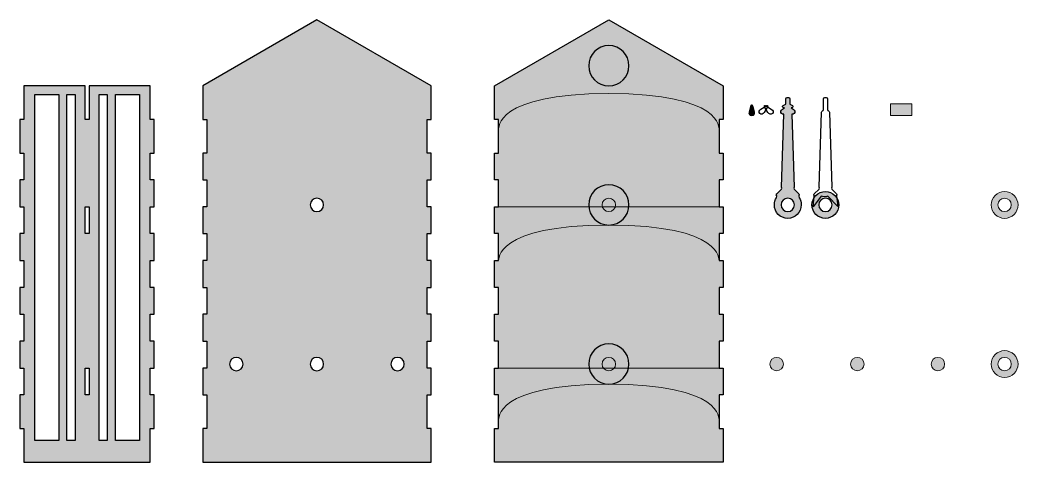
# Model space of a CAD drawing. Header units: inches. Extents: x -1874 to 1467, y -1467 to 242.
# Drawn here: x -1061 to -318, y -674 to -345 of the extents above; entities that cross this region are included whole.
import ezdxf

# ---------------------------------------------------------------- set-up
doc = ezdxf.new("R2010")
doc.units = ezdxf.units.IN
doc.header["$MEASUREMENT"] = 0
doc.layers.add('Layer 1', color=7, linetype='Continuous')

# ---------------------------------------------------------------- blocks, each defined once
blk = doc.blocks.new('block 2')
at = {"layer": 'Layer 1', "true_color": 0xc4c9ba}
h = blk.add_hatch(color=9, dxfattribs=at)
h.dxf.hatch_style = 2
h.paths.add_polyline_path([(-707.38, -393.85), (-622.38, -344.77), (-537.38, -393.85), (-537.38, -418.85), (-540.38, -418.85), (-540.38, -443.85), (-537.38, -443.85), (-537.38, -463.85), (-540.38, -463.85), (-540.38, -483.85), (-537.38, -483.85), (-537.38, -503.85), (-540.38, -503.85), (-540.38, -523.85), (-537.38, -523.85), (-537.38, -543.85), (-540.38, -543.85), (-540.38, -563.85), (-537.38, -563.85), (-537.38, -583.85), (-540.38, -583.85), (-540.38, -603.85), (-537.38, -603.85), (-537.38, -623.85), (-540.38, -623.85), (-540.38, -648.85), (-537.38, -648.85), (-537.38, -673.85), (-707.38, -673.85), (-707.38, -648.85), (-704.38, -648.85), (-704.38, -623.85), (-707.38, -623.85), (-707.38, -603.85), (-704.38, -603.85), (-704.38, -583.85), (-707.38, -583.85), (-707.38, -563.85), (-704.38, -563.85), (-704.38, -543.85), (-707.38, -543.85), (-707.38, -523.85), (-704.38, -523.85), (-704.38, -503.85), (-707.38, -503.85), (-707.38, -483.85), (-704.38, -483.85), (-704.38, -463.85), (-707.38, -463.85), (-707.38, -443.85), (-704.38, -443.85), (-704.38, -418.85), (-707.38, -418.85)])
at = {"layer": 'Layer 1', "color": 7, "lineweight": 30, "true_color": 0xffffff}
blk.add_lwpolyline([(-707.38, -393.85), (-622.38, -344.77), (-537.38, -393.85), (-537.38, -418.85), (-540.38, -418.85), (-540.38, -443.85), (-537.38, -443.85), (-537.38, -463.85), (-540.38, -463.85), (-540.38, -483.85), (-537.38, -483.85), (-537.38, -503.85), (-540.38, -503.85), (-540.38, -523.85), (-537.38, -523.85), (-537.38, -543.85), (-540.38, -543.85), (-540.38, -563.85), (-537.38, -563.85), (-537.38, -583.85), (-540.38, -583.85), (-540.38, -603.85), (-537.38, -603.85), (-537.38, -623.85), (-540.38, -623.85), (-540.38, -648.85), (-537.38, -648.85), (-537.38, -673.85), (-707.38, -673.85), (-707.38, -648.85), (-704.38, -648.85), (-704.38, -623.85), (-707.38, -623.85), (-707.38, -603.85), (-704.38, -603.85), (-704.38, -583.85), (-707.38, -583.85), (-707.38, -563.85), (-704.38, -563.85), (-704.38, -543.85), (-707.38, -543.85), (-707.38, -523.85), (-704.38, -523.85), (-704.38, -503.85), (-707.38, -503.85), (-707.38, -483.85), (-704.38, -483.85), (-704.38, -463.85), (-707.38, -463.85), (-707.38, -443.85), (-704.38, -443.85), (-704.38, -418.85), (-707.38, -418.85), (-707.38, -393.85)], dxfattribs=at)
blk = doc.blocks.new('block 20')
at = {"layer": 'Layer 1', "true_color": 0xc4c9ba}
h = blk.add_hatch(color=9, dxfattribs=at)
h.dxf.hatch_style = 2
edge = h.paths.add_edge_path()
edge.add_spline(control_points=[(-515.26, -409.11), (-515.66, -407.51), (-516.31, -407.51), (-516.71, -409.11), (-516.71, -409.11), (-517.76, -413.29), (-517.76, -413.29), (-518.16, -414.89), (-517.36, -416.2), (-515.98, -416.2), (-514.61, -416.2), (-513.81, -414.89), (-514.21, -413.29), (-514.21, -413.29), (-515.26, -409.11), (-515.26, -409.11)], knot_values=[0, 0, 0, 0, 1, 1, 1, 2, 2, 2, 3, 3, 3, 4, 4, 4, 5, 5, 5, 5], degree=3, periodic=0)
at = {"layer": 'Layer 1', "lineweight": 0}
blk.add_open_spline([(-515.26, -409.11), (-515.66, -407.51), (-516.31, -407.51), (-516.71, -409.11), (-516.71, -409.11), (-517.76, -413.29), (-517.76, -413.29), (-518.16, -414.89), (-517.36, -416.2), (-515.98, -416.2), (-514.61, -416.2), (-513.81, -414.89), (-514.21, -413.29), (-514.21, -413.29), (-515.26, -409.11), (-515.26, -409.11)], degree=3, knots=[0, 0, 0, 0, 1, 1, 1, 2, 2, 2, 3, 3, 3, 4, 4, 4, 5, 5, 5, 5], dxfattribs=at)
at = {"layer": 'Layer 1', "color": 7, "lineweight": 30, "true_color": 0xffffff}
blk.add_open_spline([(-515.26, -409.11), (-515.66, -407.51), (-516.31, -407.51), (-516.71, -409.11), (-516.71, -409.11), (-517.76, -413.29), (-517.76, -413.29), (-518.16, -414.89), (-517.36, -416.2), (-515.98, -416.2), (-514.61, -416.2), (-513.81, -414.89), (-514.21, -413.29), (-514.21, -413.29), (-515.26, -409.11), (-515.26, -409.11)], degree=3, knots=[0, 0, 0, 0, 1, 1, 1, 2, 2, 2, 3, 3, 3, 4, 4, 4, 5, 5, 5, 5], dxfattribs=at)
blk = doc.blocks.new('block 21')
at = {"layer": 'Layer 1', "lineweight": 0}
blk.add_open_spline([(-505.16, -408.89), (-506.57, -408.04), (-507.04, -408.5), (-506.19, -409.92), (-506.19, -409.92), (-503.97, -413.61), (-503.97, -413.61), (-503.12, -415.03), (-501.63, -415.39), (-500.66, -414.42), (-499.69, -413.45), (-500.05, -411.96), (-501.47, -411.11), (-501.47, -411.11), (-505.16, -408.89), (-505.16, -408.89)], degree=3, knots=[0, 0, 0, 0, 1, 1, 1, 2, 2, 2, 3, 3, 3, 4, 4, 4, 5, 5, 5, 5], dxfattribs=at)
at = {"layer": 'Layer 1', "color": 7, "lineweight": 30, "true_color": 0xffffff}
blk.add_open_spline([(-505.16, -408.89), (-506.57, -408.04), (-507.04, -408.5), (-506.19, -409.92), (-506.19, -409.92), (-503.97, -413.61), (-503.97, -413.61), (-503.12, -415.03), (-501.63, -415.39), (-500.66, -414.42), (-499.69, -413.45), (-500.05, -411.96), (-501.47, -411.11), (-501.47, -411.11), (-505.16, -408.89), (-505.16, -408.89)], degree=3, knots=[0, 0, 0, 0, 1, 1, 1, 2, 2, 2, 3, 3, 3, 4, 4, 4, 5, 5, 5, 5], dxfattribs=at)
blk = doc.blocks.new('block 22')
at = {"layer": 'Layer 1', "lineweight": 0}
blk.add_open_spline([(-504.54, -409.92), (-503.69, -408.5), (-504.15, -408.04), (-505.57, -408.89), (-505.57, -408.89), (-509.26, -411.11), (-509.26, -411.11), (-510.68, -411.96), (-511.04, -413.45), (-510.07, -414.42), (-509.1, -415.39), (-507.61, -415.03), (-506.76, -413.61), (-506.76, -413.61), (-504.54, -409.92), (-504.54, -409.92)], degree=3, knots=[0, 0, 0, 0, 1, 1, 1, 2, 2, 2, 3, 3, 3, 4, 4, 4, 5, 5, 5, 5], dxfattribs=at)
at = {"layer": 'Layer 1', "color": 7, "lineweight": 30, "true_color": 0xffffff}
blk.add_open_spline([(-504.54, -409.92), (-503.69, -408.5), (-504.15, -408.04), (-505.57, -408.89), (-505.57, -408.89), (-509.26, -411.11), (-509.26, -411.11), (-510.68, -411.96), (-511.04, -413.45), (-510.07, -414.42), (-509.1, -415.39), (-507.61, -415.03), (-506.76, -413.61), (-506.76, -413.61), (-504.54, -409.92), (-504.54, -409.92)], degree=3, knots=[0, 0, 0, 0, 1, 1, 1, 2, 2, 2, 3, 3, 3, 4, 4, 4, 5, 5, 5, 5], dxfattribs=at)

msp = doc.modelspace()

# ---------------------------------------------------------------- hatches: boundary and pattern name
at = {"layer": 'Layer 1', "true_color": 0xc4c9ba}
h = msp.add_hatch(color=9, dxfattribs=at)
h.dxf.hatch_style = 2
h.paths.add_polyline_path([(-754.63, -418.85), (-754.63, -393.85), (-839.63, -344.77), (-924.63, -393.85), (-924.63, -418.85), (-921.63, -418.85), (-921.63, -443.85), (-924.63, -443.85), (-924.63, -463.85), (-921.63, -463.85), (-921.63, -483.85), (-924.63, -483.85), (-924.63, -503.85), (-921.63, -503.85), (-921.63, -523.85), (-924.63, -523.85), (-924.63, -543.85), (-921.63, -543.85), (-921.63, -563.85), (-924.63, -563.85), (-924.63, -583.85), (-921.63, -583.85), (-921.63, -603.85), (-924.63, -603.85), (-924.63, -623.85), (-921.63, -623.85), (-921.63, -648.85), (-924.63, -648.85), (-924.63, -673.85), (-754.63, -673.85), (-754.63, -648.85), (-757.63, -648.85), (-757.63, -623.85), (-754.63, -623.85), (-754.63, -603.85), (-757.63, -603.85), (-757.63, -583.85), (-754.63, -583.85), (-754.63, -563.85), (-757.63, -563.85), (-757.63, -543.85), (-754.63, -543.85), (-754.63, -523.85), (-757.63, -523.85), (-757.63, -503.85), (-754.63, -503.85), (-754.63, -483.85), (-757.63, -483.85), (-757.63, -463.85), (-754.63, -463.85), (-754.63, -443.85), (-757.63, -443.85), (-757.63, -418.85)])
edge = h.paths.add_edge_path()
edge.add_spline(control_points=[(-899.63, -605.92), (-902.39, -605.92), (-904.63, -603.68), (-904.63, -600.92), (-904.63, -598.16), (-902.39, -595.92), (-899.63, -595.92), (-896.86, -595.92), (-894.63, -598.16), (-894.63, -600.92), (-894.63, -603.68), (-896.86, -605.92), (-899.63, -605.92)], knot_values=[0, 0, 0, 0, 1, 1, 1, 2, 2, 2, 3, 3, 3, 4, 4, 4, 4], degree=3, periodic=0)
edge = h.paths.add_edge_path()
edge.add_spline(control_points=[(-839.63, -605.92), (-842.39, -605.92), (-844.63, -603.68), (-844.63, -600.92), (-844.63, -598.16), (-842.39, -595.92), (-839.63, -595.92), (-836.87, -595.92), (-834.63, -598.16), (-834.63, -600.92), (-834.63, -603.68), (-836.87, -605.92), (-839.63, -605.92)], knot_values=[0, 0, 0, 0, 1, 1, 1, 2, 2, 2, 3, 3, 3, 4, 4, 4, 4], degree=3, periodic=0)
edge = h.paths.add_edge_path()
edge.add_spline(control_points=[(-839.63, -487.45), (-842.39, -487.45), (-844.63, -485.21), (-844.63, -482.44), (-844.63, -479.68), (-842.39, -477.44), (-839.63, -477.44), (-836.87, -477.44), (-834.63, -479.68), (-834.63, -482.44), (-834.63, -485.21), (-836.87, -487.45), (-839.63, -487.45)], knot_values=[0, 0, 0, 0, 1, 1, 1, 2, 2, 2, 3, 3, 3, 4, 4, 4, 4], degree=3, periodic=0)
edge = h.paths.add_edge_path()
edge.add_spline(control_points=[(-779.63, -605.92), (-782.39, -605.92), (-784.63, -603.68), (-784.63, -600.92), (-784.63, -598.16), (-782.39, -595.92), (-779.63, -595.92), (-776.87, -595.92), (-774.63, -598.16), (-774.63, -600.92), (-774.63, -603.68), (-776.87, -605.92), (-779.63, -605.92)], knot_values=[0, 0, 0, 0, 1, 1, 1, 2, 2, 2, 3, 3, 3, 4, 4, 4, 4], degree=3, periodic=0)
h = msp.add_hatch(color=9, dxfattribs=at)
h.dxf.hatch_style = 2
edge = h.paths.add_edge_path()
edge.add_spline(control_points=[(-622.38, -363.85), (-614.1, -363.85), (-607.38, -370.57), (-607.38, -378.85), (-607.38, -387.13), (-614.1, -393.85), (-622.38, -393.85), (-630.66, -393.85), (-637.38, -387.13), (-637.38, -378.85), (-637.38, -370.57), (-630.66, -363.85), (-622.38, -363.85)], knot_values=[0, 0, 0, 0, 1, 1, 1, 2, 2, 2, 3, 3, 3, 4, 4, 4, 4], degree=3, periodic=0)
h = msp.add_hatch(color=9, dxfattribs=at)
h.dxf.hatch_style = 2
h.paths.add_polyline_path([(-960.65, -443.85), (-960.65, -418.85), (-963.65, -418.85), (-963.65, -393.85), (-1009.15, -393.85), (-1009.15, -418.85), (-1012.15, -418.85), (-1012.15, -393.85), (-1040.65, -393.85), (-1057.65, -393.85), (-1057.65, -418.85), (-1060.65, -418.85), (-1060.65, -443.85), (-1057.65, -443.85), (-1057.65, -463.85), (-1060.65, -463.85), (-1060.65, -483.85), (-1057.65, -483.85), (-1057.65, -503.85), (-1060.65, -503.85), (-1060.65, -523.85), (-1057.65, -523.85), (-1057.65, -543.85), (-1060.65, -543.85), (-1060.65, -563.85), (-1057.65, -563.85), (-1057.65, -583.85), (-1060.65, -583.85), (-1060.65, -603.85), (-1057.65, -603.85), (-1057.65, -623.85), (-1060.65, -623.85), (-1060.65, -648.85), (-1057.65, -648.85), (-1057.65, -673.85), (-963.65, -673.85), (-963.65, -648.85), (-960.65, -648.85), (-960.65, -623.85), (-963.65, -623.85), (-963.65, -603.85), (-960.65, -603.85), (-960.65, -583.85), (-963.65, -583.85), (-963.65, -563.85), (-960.65, -563.85), (-960.65, -543.85), (-963.65, -543.85), (-963.65, -523.85), (-960.65, -523.85), (-960.65, -503.85), (-963.65, -503.85), (-963.65, -483.85), (-960.65, -483.85), (-960.65, -463.85), (-963.65, -463.85), (-963.65, -443.85)])
h.paths.add_polyline_path([(-1031.65, -657.85), (-1049.65, -657.85), (-1049.65, -400.36), (-1031.65, -400.36)])
h.paths.add_polyline_path([(-1019.65, -657.85), (-1025.65, -657.85), (-1025.65, -400.36), (-1019.65, -400.36)])
h.paths.add_polyline_path([(-1009.15, -623.85), (-1012.15, -623.85), (-1012.15, -603.85), (-1009.15, -603.85)])
h.paths.add_polyline_path([(-1009.15, -503.85), (-1012.15, -503.85), (-1012.15, -483.85), (-1009.15, -483.85)])
h.paths.add_polyline_path([(-995.65, -657.85), (-1001.65, -657.85), (-1001.65, -400.36), (-995.65, -400.36)])
h.paths.add_polyline_path([(-971.65, -657.85), (-989.65, -657.85), (-989.65, -400.36), (-971.65, -400.36)])
h = msp.add_hatch(color=9, dxfattribs=at)
h.dxf.hatch_style = 2
edge = h.paths.add_edge_path()
edge.add_spline(control_points=[(-480.76, -477.06), (-480.76, -477.06), (-480.92, -475.63), (-480.92, -475.63), (-480.53, -475.24), (-480.53, -474.6), (-480.92, -474.21), (-480.92, -474.21), (-484.45, -470.68), (-484.45, -470.68), (-484.84, -470.29), (-484.84, -469.65), (-484.45, -469.26), (-484.45, -469.26), (-486.14, -414.92), (-486.14, -414.92), (-485.56, -415.05), (-484.96, -414.89), (-484.48, -414.42), (-483.51, -413.45), (-483.87, -411.96), (-485.29, -411.11), (-485.29, -411.11), (-486.78, -410.21), (-486.78, -410.21), (-486.4, -410.24), (-486.02, -410.15), (-485.72, -409.93), (-485, -409.4), (-485.27, -408.6), (-486.31, -408.14), (-486.31, -408.14), (-487.69, -407.53), (-487.69, -407.53), (-487.69, -407.53), (-487.69, -403.5), (-487.69, -403.5), (-487.69, -402.95), (-488.14, -402.5), (-488.69, -402.5), (-488.69, -402.5), (-489.69, -402.5), (-489.69, -402.5), (-490.24, -402.5), (-490.69, -402.95), (-490.69, -403.5), (-490.69, -403.5), (-490.69, -407.53), (-490.69, -407.53), (-490.69, -407.53), (-492.06, -408.14), (-492.06, -408.14), (-493.11, -408.6), (-493.37, -409.4), (-492.66, -409.93), (-492.35, -410.15), (-491.97, -410.24), (-491.59, -410.21), (-491.59, -410.21), (-493.08, -411.11), (-493.08, -411.11), (-494.5, -411.96), (-494.86, -413.45), (-493.89, -414.42), (-493.41, -414.89), (-492.82, -415.05), (-492.23, -414.92), (-492.23, -414.92), (-493.92, -469.26), (-493.92, -469.26), (-493.53, -469.65), (-493.53, -470.29), (-493.92, -470.68), (-493.92, -470.68), (-497.45, -474.21), (-497.45, -474.21), (-497.84, -474.6), (-497.84, -475.24), (-497.45, -475.63), (-497.45, -475.63), (-497.61, -477.06), (-497.61, -477.06), (-498.61, -478.62), (-499.19, -480.46), (-499.19, -482.45), (-499.19, -487.97), (-494.71, -492.45), (-489.19, -492.45), (-483.66, -492.45), (-479.19, -487.97), (-479.19, -482.45), (-479.19, -480.46), (-479.77, -478.62), (-480.76, -477.06)], knot_values=[0, 0, 0, 0, 1, 1, 1, 2, 2, 2, 3, 3, 3, 4, 4, 4, 5, 5, 5, 6, 6, 6, 7, 7, 7, 8, 8, 8, 9, 9, 9, 10, 10, 10, 11, 11, 11, 12, 12, 12, 13, 13, 13, 14, 14, 14, 15, 15, 15, 16, 16, 16, 17, 17, 17, 18, 18, 18, 19, 19, 19, 20, 20, 20, 21, 21, 21, 22, 22, 22, 23, 23, 23, 24, 24, 24, 25, 25, 25, 26, 26, 26, 27, 27, 27, 28, 28, 28, 29, 29, 29, 30, 30, 30, 31, 31, 31, 31], degree=3, periodic=0)
edge = h.paths.add_edge_path()
edge.add_spline(control_points=[(-489.19, -487.45), (-491.95, -487.45), (-494.19, -485.21), (-494.19, -482.44), (-494.19, -479.68), (-491.95, -477.44), (-489.19, -477.44), (-486.43, -477.44), (-484.19, -479.68), (-484.19, -482.44), (-484.19, -485.21), (-486.43, -487.45), (-489.19, -487.45)], knot_values=[0, 0, 0, 0, 1, 1, 1, 2, 2, 2, 3, 3, 3, 4, 4, 4, 4], degree=3, periodic=0)
at = {"layer": 'Layer 1', "true_color": 0x6ec9ba}
h = msp.add_hatch(color=123, dxfattribs=at)
h.dxf.hatch_style = 2
h.paths.add_polyline_path([(-412.84, -407.09), (-396.77, -407.09), (-396.77, -415.91), (-412.84, -415.91)])
at = {"layer": 'Layer 1', "true_color": 0xc4c9ba}
h = msp.add_hatch(color=9, dxfattribs=at)
h.dxf.hatch_style = 2
edge = h.paths.add_edge_path()
edge.add_spline(control_points=[(-622.38, -467.45), (-614.1, -467.45), (-607.38, -474.16), (-607.38, -482.45), (-607.38, -490.73), (-614.1, -497.45), (-622.38, -497.45), (-630.66, -497.45), (-637.38, -490.73), (-637.38, -482.45), (-637.38, -474.16), (-630.66, -467.45), (-622.38, -467.45)], knot_values=[0, 0, 0, 0, 1, 1, 1, 2, 2, 2, 3, 3, 3, 4, 4, 4, 4], degree=3, periodic=0)
h = msp.add_hatch(color=9, dxfattribs=at)
h.dxf.hatch_style = 2
edge = h.paths.add_edge_path()
edge.add_spline(control_points=[(-461.19, -472.45), (-466.71, -472.45), (-471.19, -476.92), (-471.19, -482.45), (-471.19, -487.97), (-466.71, -492.45), (-461.19, -492.45), (-455.66, -492.45), (-451.19, -487.97), (-451.19, -482.45), (-451.19, -476.92), (-455.66, -472.45), (-461.19, -472.45)], knot_values=[0, 0, 0, 0, 1, 1, 1, 2, 2, 2, 3, 3, 3, 4, 4, 4, 4], degree=3, periodic=0)
edge = h.paths.add_edge_path()
edge.add_spline(control_points=[(-461.19, -487.45), (-463.95, -487.45), (-466.19, -485.21), (-466.19, -482.44), (-466.19, -479.68), (-463.95, -477.44), (-461.19, -477.44), (-458.42, -477.44), (-456.19, -479.68), (-456.19, -482.44), (-456.19, -485.21), (-458.42, -487.45), (-461.19, -487.45)], knot_values=[0, 0, 0, 0, 1, 1, 1, 2, 2, 2, 3, 3, 3, 4, 4, 4, 4], degree=3, periodic=0)
at = {"layer": 'Layer 1', "true_color": 0x6ec9ba}
h = msp.add_hatch(color=123, dxfattribs=at)
h.dxf.hatch_style = 2
edge = h.paths.add_edge_path()
edge.add_spline(control_points=[(-327.84, -472.45), (-333.36, -472.45), (-337.84, -476.92), (-337.84, -482.45), (-337.84, -487.97), (-333.36, -492.45), (-327.84, -492.45), (-322.31, -492.45), (-317.84, -487.97), (-317.84, -482.45), (-317.84, -476.92), (-322.31, -472.45), (-327.84, -472.45)], knot_values=[0, 0, 0, 0, 1, 1, 1, 2, 2, 2, 3, 3, 3, 4, 4, 4, 4], degree=3, periodic=0)
edge = h.paths.add_edge_path()
edge.add_spline(control_points=[(-327.84, -487.45), (-330.6, -487.45), (-332.84, -485.21), (-332.84, -482.44), (-332.84, -479.68), (-330.6, -477.44), (-327.84, -477.44), (-325.08, -477.44), (-322.84, -479.68), (-322.84, -482.44), (-322.84, -485.21), (-325.08, -487.45), (-327.84, -487.45)], knot_values=[0, 0, 0, 0, 1, 1, 1, 2, 2, 2, 3, 3, 3, 4, 4, 4, 4], degree=3, periodic=0)
h = msp.add_hatch(color=123, dxfattribs=at)
h.dxf.hatch_style = 2
edge = h.paths.add_edge_path()
edge.add_spline(control_points=[(-622.38, -477.45), (-619.62, -477.45), (-617.38, -479.68), (-617.38, -482.45), (-617.38, -485.21), (-619.62, -487.45), (-622.38, -487.45), (-625.14, -487.45), (-627.38, -485.21), (-627.38, -482.45), (-627.38, -479.68), (-625.14, -477.45), (-622.38, -477.45)], knot_values=[0, 0, 0, 0, 1, 1, 1, 2, 2, 2, 3, 3, 3, 4, 4, 4, 4], degree=3, periodic=0)
at = {"layer": 'Layer 1', "true_color": 0xc4c9ba}
h = msp.add_hatch(color=9, dxfattribs=at)
h.dxf.hatch_style = 2
edge = h.paths.add_edge_path()
edge.add_spline(control_points=[(-622.38, -585.92), (-614.1, -585.92), (-607.38, -592.63), (-607.38, -600.92), (-607.38, -609.2), (-614.1, -615.92), (-622.38, -615.92), (-630.66, -615.92), (-637.38, -609.2), (-637.38, -600.92), (-637.38, -592.63), (-630.66, -585.92), (-622.38, -585.92)], knot_values=[0, 0, 0, 0, 1, 1, 1, 2, 2, 2, 3, 3, 3, 4, 4, 4, 4], degree=3, periodic=0)
at = {"layer": 'Layer 1', "true_color": 0x6ec9ba}
h = msp.add_hatch(color=123, dxfattribs=at)
h.dxf.hatch_style = 2
edge = h.paths.add_edge_path()
edge.add_spline(control_points=[(-327.84, -590.92), (-333.36, -590.92), (-337.84, -595.4), (-337.84, -600.92), (-337.84, -606.44), (-333.36, -610.92), (-327.84, -610.92), (-322.31, -610.92), (-317.84, -606.44), (-317.84, -600.92), (-317.84, -595.4), (-322.31, -590.92), (-327.84, -590.92)], knot_values=[0, 0, 0, 0, 1, 1, 1, 2, 2, 2, 3, 3, 3, 4, 4, 4, 4], degree=3, periodic=0)
edge = h.paths.add_edge_path()
edge.add_spline(control_points=[(-327.84, -605.92), (-330.6, -605.92), (-332.84, -603.68), (-332.84, -600.92), (-332.84, -598.16), (-330.6, -595.92), (-327.84, -595.92), (-325.08, -595.92), (-322.84, -598.16), (-322.84, -600.92), (-322.84, -603.68), (-325.08, -605.92), (-327.84, -605.92)], knot_values=[0, 0, 0, 0, 1, 1, 1, 2, 2, 2, 3, 3, 3, 4, 4, 4, 4], degree=3, periodic=0)
h = msp.add_hatch(color=123, dxfattribs=at)
h.dxf.hatch_style = 2
edge = h.paths.add_edge_path()
edge.add_spline(control_points=[(-622.38, -595.92), (-619.62, -595.92), (-617.38, -598.16), (-617.38, -600.92), (-617.38, -603.68), (-619.62, -605.92), (-622.38, -605.92), (-625.14, -605.92), (-627.38, -603.68), (-627.38, -600.92), (-627.38, -598.16), (-625.14, -595.92), (-622.38, -595.92)], knot_values=[0, 0, 0, 0, 1, 1, 1, 2, 2, 2, 3, 3, 3, 4, 4, 4, 4], degree=3, periodic=0)
h = msp.add_hatch(color=123, dxfattribs=at)
h.dxf.hatch_style = 2
edge = h.paths.add_edge_path()
edge.add_spline(control_points=[(-497.45, -595.92), (-494.68, -595.92), (-492.45, -598.16), (-492.45, -600.92), (-492.45, -603.68), (-494.68, -605.92), (-497.45, -605.92), (-500.21, -605.92), (-502.44, -603.68), (-502.44, -600.92), (-502.44, -598.16), (-500.21, -595.92), (-497.45, -595.92)], knot_values=[0, 0, 0, 0, 1, 1, 1, 2, 2, 2, 3, 3, 3, 4, 4, 4, 4], degree=3, periodic=0)
h = msp.add_hatch(color=123, dxfattribs=at)
h.dxf.hatch_style = 2
edge = h.paths.add_edge_path()
edge.add_spline(control_points=[(-437.44, -595.92), (-434.68, -595.92), (-432.45, -598.16), (-432.45, -600.92), (-432.45, -603.68), (-434.68, -605.92), (-437.44, -605.92), (-440.21, -605.92), (-442.45, -603.68), (-442.45, -600.92), (-442.45, -598.16), (-440.21, -595.92), (-437.44, -595.92)], knot_values=[0, 0, 0, 0, 1, 1, 1, 2, 2, 2, 3, 3, 3, 4, 4, 4, 4], degree=3, periodic=0)
h = msp.add_hatch(color=123, dxfattribs=at)
h.dxf.hatch_style = 2
edge = h.paths.add_edge_path()
edge.add_spline(control_points=[(-377.45, -595.92), (-374.68, -595.92), (-372.45, -598.16), (-372.45, -600.92), (-372.45, -603.68), (-374.68, -605.92), (-377.45, -605.92), (-380.21, -605.92), (-382.45, -603.68), (-382.45, -600.92), (-382.45, -598.16), (-380.21, -595.92), (-377.45, -595.92)], knot_values=[0, 0, 0, 0, 1, 1, 1, 2, 2, 2, 3, 3, 3, 4, 4, 4, 4], degree=3, periodic=0)

# ---------------------------------------------------------------- linework, layer by layer
at = {"layer": 'Layer 1', "color": 7, "lineweight": 30, "true_color": 0xffffff}
for points in [[(-754.63, -418.85), (-754.63, -393.85), (-839.63, -344.77), (-924.63, -393.85), (-924.63, -418.85), (-921.63, -418.85), (-921.63, -443.85), (-924.63, -443.85), (-924.63, -463.85), (-921.63, -463.85), (-921.63, -483.85), (-924.63, -483.85), (-924.63, -503.85), (-921.63, -503.85), (-921.63, -523.85), (-924.63, -523.85), (-924.63, -543.85), (-921.63, -543.85), (-921.63, -563.85), (-924.63, -563.85), (-924.63, -583.85), (-921.63, -583.85), (-921.63, -603.85), (-924.63, -603.85), (-924.63, -623.85), (-921.63, -623.85), (-921.63, -648.85), (-924.63, -648.85), (-924.63, -673.85), (-754.63, -673.85), (-754.63, -648.85), (-757.63, -648.85), (-757.63, -623.85), (-754.63, -623.85), (-754.63, -603.85), (-757.63, -603.85), (-757.63, -583.85), (-754.63, -583.85), (-754.63, -563.85), (-757.63, -563.85), (-757.63, -543.85), (-754.63, -543.85), (-754.63, -523.85), (-757.63, -523.85), (-757.63, -503.85), (-754.63, -503.85), (-754.63, -483.85), (-757.63, -483.85), (-757.63, -463.85), (-754.63, -463.85), (-754.63, -443.85), (-757.63, -443.85), (-757.63, -418.85), (-754.63, -418.85), (-754.63, -418.85)], [(-960.65, -443.85), (-960.65, -418.85), (-963.65, -418.85), (-963.65, -393.85), (-1009.15, -393.85), (-1009.15, -418.85), (-1012.15, -418.85), (-1012.15, -393.85), (-1040.65, -393.85), (-1057.65, -393.85), (-1057.65, -418.85), (-1060.65, -418.85), (-1060.65, -443.85), (-1057.65, -443.85), (-1057.65, -463.85), (-1060.65, -463.85), (-1060.65, -483.85), (-1057.65, -483.85), (-1057.65, -503.85), (-1060.65, -503.85), (-1060.65, -523.85), (-1057.65, -523.85), (-1057.65, -543.85), (-1060.65, -543.85), (-1060.65, -563.85), (-1057.65, -563.85), (-1057.65, -583.85), (-1060.65, -583.85), (-1060.65, -603.85), (-1057.65, -603.85), (-1057.65, -623.85), (-1060.65, -623.85), (-1060.65, -648.85), (-1057.65, -648.85), (-1057.65, -673.85), (-963.65, -673.85), (-963.65, -648.85), (-960.65, -648.85), (-960.65, -623.85), (-963.65, -623.85), (-963.65, -603.85), (-960.65, -603.85), (-960.65, -583.85), (-963.65, -583.85), (-963.65, -563.85), (-960.65, -563.85), (-960.65, -543.85), (-963.65, -543.85), (-963.65, -523.85), (-960.65, -523.85), (-960.65, -503.85), (-963.65, -503.85), (-963.65, -483.85), (-960.65, -483.85), (-960.65, -463.85), (-963.65, -463.85), (-963.65, -443.85), (-960.65, -443.85), (-960.65, -443.85)], [(-1031.65, -657.85), (-1049.65, -657.85), (-1049.65, -400.36), (-1031.65, -400.36), (-1031.65, -657.85)], [(-1019.65, -657.85), (-1025.65, -657.85), (-1025.65, -400.36), (-1019.65, -400.36), (-1019.65, -657.85)], [(-995.65, -657.85), (-1001.65, -657.85), (-1001.65, -400.36), (-995.65, -400.36), (-995.65, -657.85)], [(-971.65, -657.85), (-989.65, -657.85), (-989.65, -400.36), (-971.65, -400.36), (-971.65, -657.85)], [(-1009.15, -503.85), (-1012.15, -503.85), (-1012.15, -483.85), (-1009.15, -483.85), (-1009.15, -503.85)], [(-1009.15, -623.85), (-1012.15, -623.85), (-1012.15, -603.85), (-1009.15, -603.85), (-1009.15, -623.85)]]:
    msp.add_lwpolyline(points, dxfattribs=at)
at = {"layer": 'Layer 1', "lineweight": 0}
for points in [[(-412.84, -407.09), (-396.77, -407.09), (-396.77, -415.91), (-412.84, -415.91), (-412.84, -407.09)], [(-704.38, -463.85), (-704.38, -463.85)], [(-540.38, -463.85), (-540.38, -463.85)], [(-704.38, -483.85), (-540.38, -483.85)], [(-704.38, -583.85), (-704.38, -583.85)], [(-540.38, -583.85), (-540.38, -583.85)], [(-704.38, -603.85), (-540.38, -603.85)]]:
    msp.add_lwpolyline(points, dxfattribs=at)
at = {"layer": 'Layer 1', "color": 7, "lineweight": 30, "true_color": 0xffffff}
for points, knots in [([(-622.38, -363.85), (-614.1, -363.85), (-607.38, -370.57), (-607.38, -378.85), (-607.38, -387.13), (-614.1, -393.85), (-622.38, -393.85), (-630.66, -393.85), (-637.38, -387.13), (-637.38, -378.85), (-637.38, -370.57), (-630.66, -363.85), (-622.38, -363.85)], [0, 0, 0, 0, 1, 1, 1, 2, 2, 2, 3, 3, 3, 4, 4, 4, 4]), ([(-480.76, -477.06), (-480.76, -477.06), (-480.92, -475.63), (-480.92, -475.63), (-480.53, -475.24), (-480.53, -474.6), (-480.92, -474.21), (-480.92, -474.21), (-484.45, -470.68), (-484.45, -470.68), (-484.84, -470.29), (-484.84, -469.65), (-484.45, -469.26), (-484.45, -469.26), (-486.14, -414.92), (-486.14, -414.92), (-485.56, -415.05), (-484.96, -414.89), (-484.48, -414.42), (-483.51, -413.45), (-483.87, -411.96), (-485.29, -411.11), (-485.29, -411.11), (-486.78, -410.21), (-486.78, -410.21), (-486.4, -410.24), (-486.02, -410.15), (-485.72, -409.93), (-485, -409.4), (-485.27, -408.6), (-486.31, -408.14), (-486.31, -408.14), (-487.69, -407.53), (-487.69, -407.53), (-487.69, -407.53), (-487.69, -403.5), (-487.69, -403.5), (-487.69, -402.95), (-488.14, -402.5), (-488.69, -402.5), (-488.69, -402.5), (-489.69, -402.5), (-489.69, -402.5), (-490.24, -402.5), (-490.69, -402.95), (-490.69, -403.5), (-490.69, -403.5), (-490.69, -407.53), (-490.69, -407.53), (-490.69, -407.53), (-492.06, -408.14), (-492.06, -408.14), (-493.11, -408.6), (-493.37, -409.4), (-492.66, -409.93), (-492.35, -410.15), (-491.97, -410.24), (-491.59, -410.21), (-491.59, -410.21), (-493.08, -411.11), (-493.08, -411.11), (-494.5, -411.96), (-494.86, -413.45), (-493.89, -414.42), (-493.41, -414.89), (-492.82, -415.05), (-492.23, -414.92), (-492.23, -414.92), (-493.92, -469.26), (-493.92, -469.26), (-493.53, -469.65), (-493.53, -470.29), (-493.92, -470.68), (-493.92, -470.68), (-497.45, -474.21), (-497.45, -474.21), (-497.84, -474.6), (-497.84, -475.24), (-497.45, -475.63), (-497.45, -475.63), (-497.61, -477.06), (-497.61, -477.06), (-498.61, -478.62), (-499.19, -480.46), (-499.19, -482.45), (-499.19, -487.97), (-494.71, -492.45), (-489.19, -492.45), (-483.66, -492.45), (-479.19, -487.97), (-479.19, -482.45), (-479.19, -480.46), (-479.77, -478.62), (-480.76, -477.06)], [0, 0, 0, 0, 1, 1, 1, 2, 2, 2, 3, 3, 3, 4, 4, 4, 5, 5, 5, 6, 6, 6, 7, 7, 7, 8, 8, 8, 9, 9, 9, 10, 10, 10, 11, 11, 11, 12, 12, 12, 13, 13, 13, 14, 14, 14, 15, 15, 15, 16, 16, 16, 17, 17, 17, 18, 18, 18, 19, 19, 19, 20, 20, 20, 21, 21, 21, 22, 22, 22, 23, 23, 23, 24, 24, 24, 25, 25, 25, 26, 26, 26, 27, 27, 27, 28, 28, 28, 29, 29, 29, 30, 30, 30, 31, 31, 31, 31]), ([(-456.45, -470.68), (-456.84, -470.29), (-456.84, -469.65), (-456.45, -469.26), (-456.45, -469.26), (-458.19, -413.5), (-458.19, -413.5), (-458.19, -412.95), (-458.52, -412.5), (-458.94, -412.5), (-459.35, -412.5), (-459.69, -412.05), (-459.69, -411.5), (-459.69, -411.5), (-459.69, -403.5), (-459.69, -403.5), (-459.69, -402.95), (-460.14, -402.5), (-460.69, -402.5), (-460.69, -402.5), (-461.69, -402.5), (-461.69, -402.5), (-462.24, -402.5), (-462.69, -402.95), (-462.69, -403.5), (-462.69, -403.5), (-462.69, -411.5), (-462.69, -411.5), (-462.69, -412.05), (-463.02, -412.5), (-463.44, -412.5), (-463.85, -412.5), (-464.19, -412.95), (-464.19, -413.5), (-464.19, -413.5), (-465.92, -469.26), (-465.92, -469.26), (-465.53, -469.65), (-465.53, -470.29), (-465.92, -470.68), (-465.92, -470.68), (-469.45, -474.21), (-469.45, -474.21), (-469.84, -474.6), (-469.84, -475.24), (-469.45, -475.63), (-469.45, -475.63), (-470.34, -483.76), (-470.34, -483.76), (-470.34, -483.76), (-464.24, -476), (-464.24, -476), (-464.24, -476.55), (-459.36, -476.37), (-459.36, -475.82), (-459.36, -475.82), (-452.04, -483.66), (-452.04, -483.66), (-452.04, -483.66), (-452.92, -475.63), (-452.92, -475.63), (-452.53, -475.24), (-452.53, -474.6), (-452.92, -474.21), (-452.92, -474.21), (-456.45, -470.68), (-456.45, -470.68)], [0, 0, 0, 0, 1, 1, 1, 2, 2, 2, 3, 3, 3, 4, 4, 4, 5, 5, 5, 6, 6, 6, 7, 7, 7, 8, 8, 8, 9, 9, 9, 10, 10, 10, 11, 11, 11, 12, 12, 12, 13, 13, 13, 14, 14, 14, 15, 15, 15, 16, 16, 16, 17, 17, 17, 18, 18, 18, 19, 19, 19, 20, 20, 20, 21, 21, 21, 22, 22, 22, 22]), ([(-622.38, -467.45), (-614.1, -467.45), (-607.38, -474.16), (-607.38, -482.45), (-607.38, -490.73), (-614.1, -497.45), (-622.38, -497.45), (-630.66, -497.45), (-637.38, -490.73), (-637.38, -482.45), (-637.38, -474.16), (-630.66, -467.45), (-622.38, -467.45)], [0, 0, 0, 0, 1, 1, 1, 2, 2, 2, 3, 3, 3, 4, 4, 4, 4]), ([(-461.19, -472.45), (-466.71, -472.45), (-471.19, -476.92), (-471.19, -482.45), (-471.19, -487.97), (-466.71, -492.45), (-461.19, -492.45), (-455.66, -492.45), (-451.19, -487.97), (-451.19, -482.45), (-451.19, -476.92), (-455.66, -472.45), (-461.19, -472.45)], [0, 0, 0, 0, 1, 1, 1, 2, 2, 2, 3, 3, 3, 4, 4, 4, 4]), ([(-839.63, -487.45), (-842.39, -487.45), (-844.63, -485.21), (-844.63, -482.44), (-844.63, -479.68), (-842.39, -477.44), (-839.63, -477.44), (-836.87, -477.44), (-834.63, -479.68), (-834.63, -482.44), (-834.63, -485.21), (-836.87, -487.45), (-839.63, -487.45)], [0, 0, 0, 0, 1, 1, 1, 2, 2, 2, 3, 3, 3, 4, 4, 4, 4]), ([(-489.19, -487.45), (-491.95, -487.45), (-494.19, -485.21), (-494.19, -482.44), (-494.19, -479.68), (-491.95, -477.44), (-489.19, -477.44), (-486.43, -477.44), (-484.19, -479.68), (-484.19, -482.44), (-484.19, -485.21), (-486.43, -487.45), (-489.19, -487.45)], [0, 0, 0, 0, 1, 1, 1, 2, 2, 2, 3, 3, 3, 4, 4, 4, 4]), ([(-461.19, -487.45), (-463.95, -487.45), (-466.19, -485.21), (-466.19, -482.44), (-466.19, -479.68), (-463.95, -477.44), (-461.19, -477.44), (-458.42, -477.44), (-456.19, -479.68), (-456.19, -482.44), (-456.19, -485.21), (-458.42, -487.45), (-461.19, -487.45)], [0, 0, 0, 0, 1, 1, 1, 2, 2, 2, 3, 3, 3, 4, 4, 4, 4]), ([(-622.38, -585.92), (-614.1, -585.92), (-607.38, -592.63), (-607.38, -600.92), (-607.38, -609.2), (-614.1, -615.92), (-622.38, -615.92), (-630.66, -615.92), (-637.38, -609.2), (-637.38, -600.92), (-637.38, -592.63), (-630.66, -585.92), (-622.38, -585.92)], [0, 0, 0, 0, 1, 1, 1, 2, 2, 2, 3, 3, 3, 4, 4, 4, 4]), ([(-899.63, -605.92), (-902.39, -605.92), (-904.63, -603.68), (-904.63, -600.92), (-904.63, -598.16), (-902.39, -595.92), (-899.63, -595.92), (-896.86, -595.92), (-894.63, -598.16), (-894.63, -600.92), (-894.63, -603.68), (-896.86, -605.92), (-899.63, -605.92)], [0, 0, 0, 0, 1, 1, 1, 2, 2, 2, 3, 3, 3, 4, 4, 4, 4]), ([(-839.63, -605.92), (-842.39, -605.92), (-844.63, -603.68), (-844.63, -600.92), (-844.63, -598.16), (-842.39, -595.92), (-839.63, -595.92), (-836.87, -595.92), (-834.63, -598.16), (-834.63, -600.92), (-834.63, -603.68), (-836.87, -605.92), (-839.63, -605.92)], [0, 0, 0, 0, 1, 1, 1, 2, 2, 2, 3, 3, 3, 4, 4, 4, 4]), ([(-779.63, -605.92), (-782.39, -605.92), (-784.63, -603.68), (-784.63, -600.92), (-784.63, -598.16), (-782.39, -595.92), (-779.63, -595.92), (-776.87, -595.92), (-774.63, -598.16), (-774.63, -600.92), (-774.63, -603.68), (-776.87, -605.92), (-779.63, -605.92)], [0, 0, 0, 0, 1, 1, 1, 2, 2, 2, 3, 3, 3, 4, 4, 4, 4])]:
    msp.add_open_spline(points, degree=3, knots=knots, dxfattribs=at)
at = {"layer": 'Layer 1', "lineweight": 0}
for points, knots in [([(-704.39, -425.91), (-704.39, -425.91), (-707.38, -399.51), (-622.38, -399.51), (-537.38, -399.51), (-540.38, -425.91), (-540.38, -425.91)], [0, 0, 0, 0, 1, 1, 1, 2, 2, 2, 2]), ([(-327.84, -472.45), (-333.36, -472.45), (-337.84, -476.92), (-337.84, -482.45), (-337.84, -487.97), (-333.36, -492.45), (-327.84, -492.45), (-322.31, -492.45), (-317.84, -487.97), (-317.84, -482.45), (-317.84, -476.92), (-322.31, -472.45), (-327.84, -472.45)], [0, 0, 0, 0, 1, 1, 1, 2, 2, 2, 3, 3, 3, 4, 4, 4, 4]), ([(-622.38, -477.45), (-619.62, -477.45), (-617.38, -479.68), (-617.38, -482.45), (-617.38, -485.21), (-619.62, -487.45), (-622.38, -487.45), (-625.14, -487.45), (-627.38, -485.21), (-627.38, -482.45), (-627.38, -479.68), (-625.14, -477.45), (-622.38, -477.45)], [0, 0, 0, 0, 1, 1, 1, 2, 2, 2, 3, 3, 3, 4, 4, 4, 4]), ([(-327.84, -487.45), (-330.6, -487.45), (-332.84, -485.21), (-332.84, -482.44), (-332.84, -479.68), (-330.6, -477.44), (-327.84, -477.44), (-325.08, -477.44), (-322.84, -479.68), (-322.84, -482.44), (-322.84, -485.21), (-325.08, -487.45), (-327.84, -487.45)], [0, 0, 0, 0, 1, 1, 1, 2, 2, 2, 3, 3, 3, 4, 4, 4, 4]), ([(-704.39, -523.85), (-704.39, -523.85), (-707.38, -497.45), (-622.38, -497.45), (-537.38, -497.45), (-540.38, -523.85), (-540.38, -523.85)], [0, 0, 0, 0, 1, 1, 1, 2, 2, 2, 2]), ([(-327.84, -590.92), (-333.36, -590.92), (-337.84, -595.4), (-337.84, -600.92), (-337.84, -606.44), (-333.36, -610.92), (-327.84, -610.92), (-322.31, -610.92), (-317.84, -606.44), (-317.84, -600.92), (-317.84, -595.4), (-322.31, -590.92), (-327.84, -590.92)], [0, 0, 0, 0, 1, 1, 1, 2, 2, 2, 3, 3, 3, 4, 4, 4, 4]), ([(-622.38, -595.92), (-619.62, -595.92), (-617.38, -598.16), (-617.38, -600.92), (-617.38, -603.68), (-619.62, -605.92), (-622.38, -605.92), (-625.14, -605.92), (-627.38, -603.68), (-627.38, -600.92), (-627.38, -598.16), (-625.14, -595.92), (-622.38, -595.92)], [0, 0, 0, 0, 1, 1, 1, 2, 2, 2, 3, 3, 3, 4, 4, 4, 4]), ([(-497.45, -595.92), (-494.68, -595.92), (-492.45, -598.16), (-492.45, -600.92), (-492.45, -603.68), (-494.68, -605.92), (-497.45, -605.92), (-500.21, -605.92), (-502.44, -603.68), (-502.44, -600.92), (-502.44, -598.16), (-500.21, -595.92), (-497.45, -595.92)], [0, 0, 0, 0, 1, 1, 1, 2, 2, 2, 3, 3, 3, 4, 4, 4, 4]), ([(-437.44, -595.92), (-434.68, -595.92), (-432.45, -598.16), (-432.45, -600.92), (-432.45, -603.68), (-434.68, -605.92), (-437.44, -605.92), (-440.21, -605.92), (-442.45, -603.68), (-442.45, -600.92), (-442.45, -598.16), (-440.21, -595.92), (-437.44, -595.92)], [0, 0, 0, 0, 1, 1, 1, 2, 2, 2, 3, 3, 3, 4, 4, 4, 4]), ([(-377.45, -595.92), (-374.68, -595.92), (-372.45, -598.16), (-372.45, -600.92), (-372.45, -603.68), (-374.68, -605.92), (-377.45, -605.92), (-380.21, -605.92), (-382.45, -603.68), (-382.45, -600.92), (-382.45, -598.16), (-380.21, -595.92), (-377.45, -595.92)], [0, 0, 0, 0, 1, 1, 1, 2, 2, 2, 3, 3, 3, 4, 4, 4, 4]), ([(-327.84, -605.92), (-330.6, -605.92), (-332.84, -603.68), (-332.84, -600.92), (-332.84, -598.16), (-330.6, -595.92), (-327.84, -595.92), (-325.08, -595.92), (-322.84, -598.16), (-322.84, -600.92), (-322.84, -603.68), (-325.08, -605.92), (-327.84, -605.92)], [0, 0, 0, 0, 1, 1, 1, 2, 2, 2, 3, 3, 3, 4, 4, 4, 4]), ([(-704.39, -642.32), (-704.39, -642.32), (-707.38, -615.92), (-622.38, -615.92), (-537.38, -615.92), (-540.38, -642.32), (-540.38, -642.32)], [0, 0, 0, 0, 1, 1, 1, 2, 2, 2, 2])]:
    msp.add_open_spline(points, degree=3, knots=knots, dxfattribs=at)

# ---------------------------------------------------------------- block references
at = {"layer": 'Layer 1'}
for name in ['block 2', 'block 20', 'block 22', 'block 21']:
    msp.add_blockref(name, (0, 0), dxfattribs=at)

doc.saveas('drawing.dxf')
